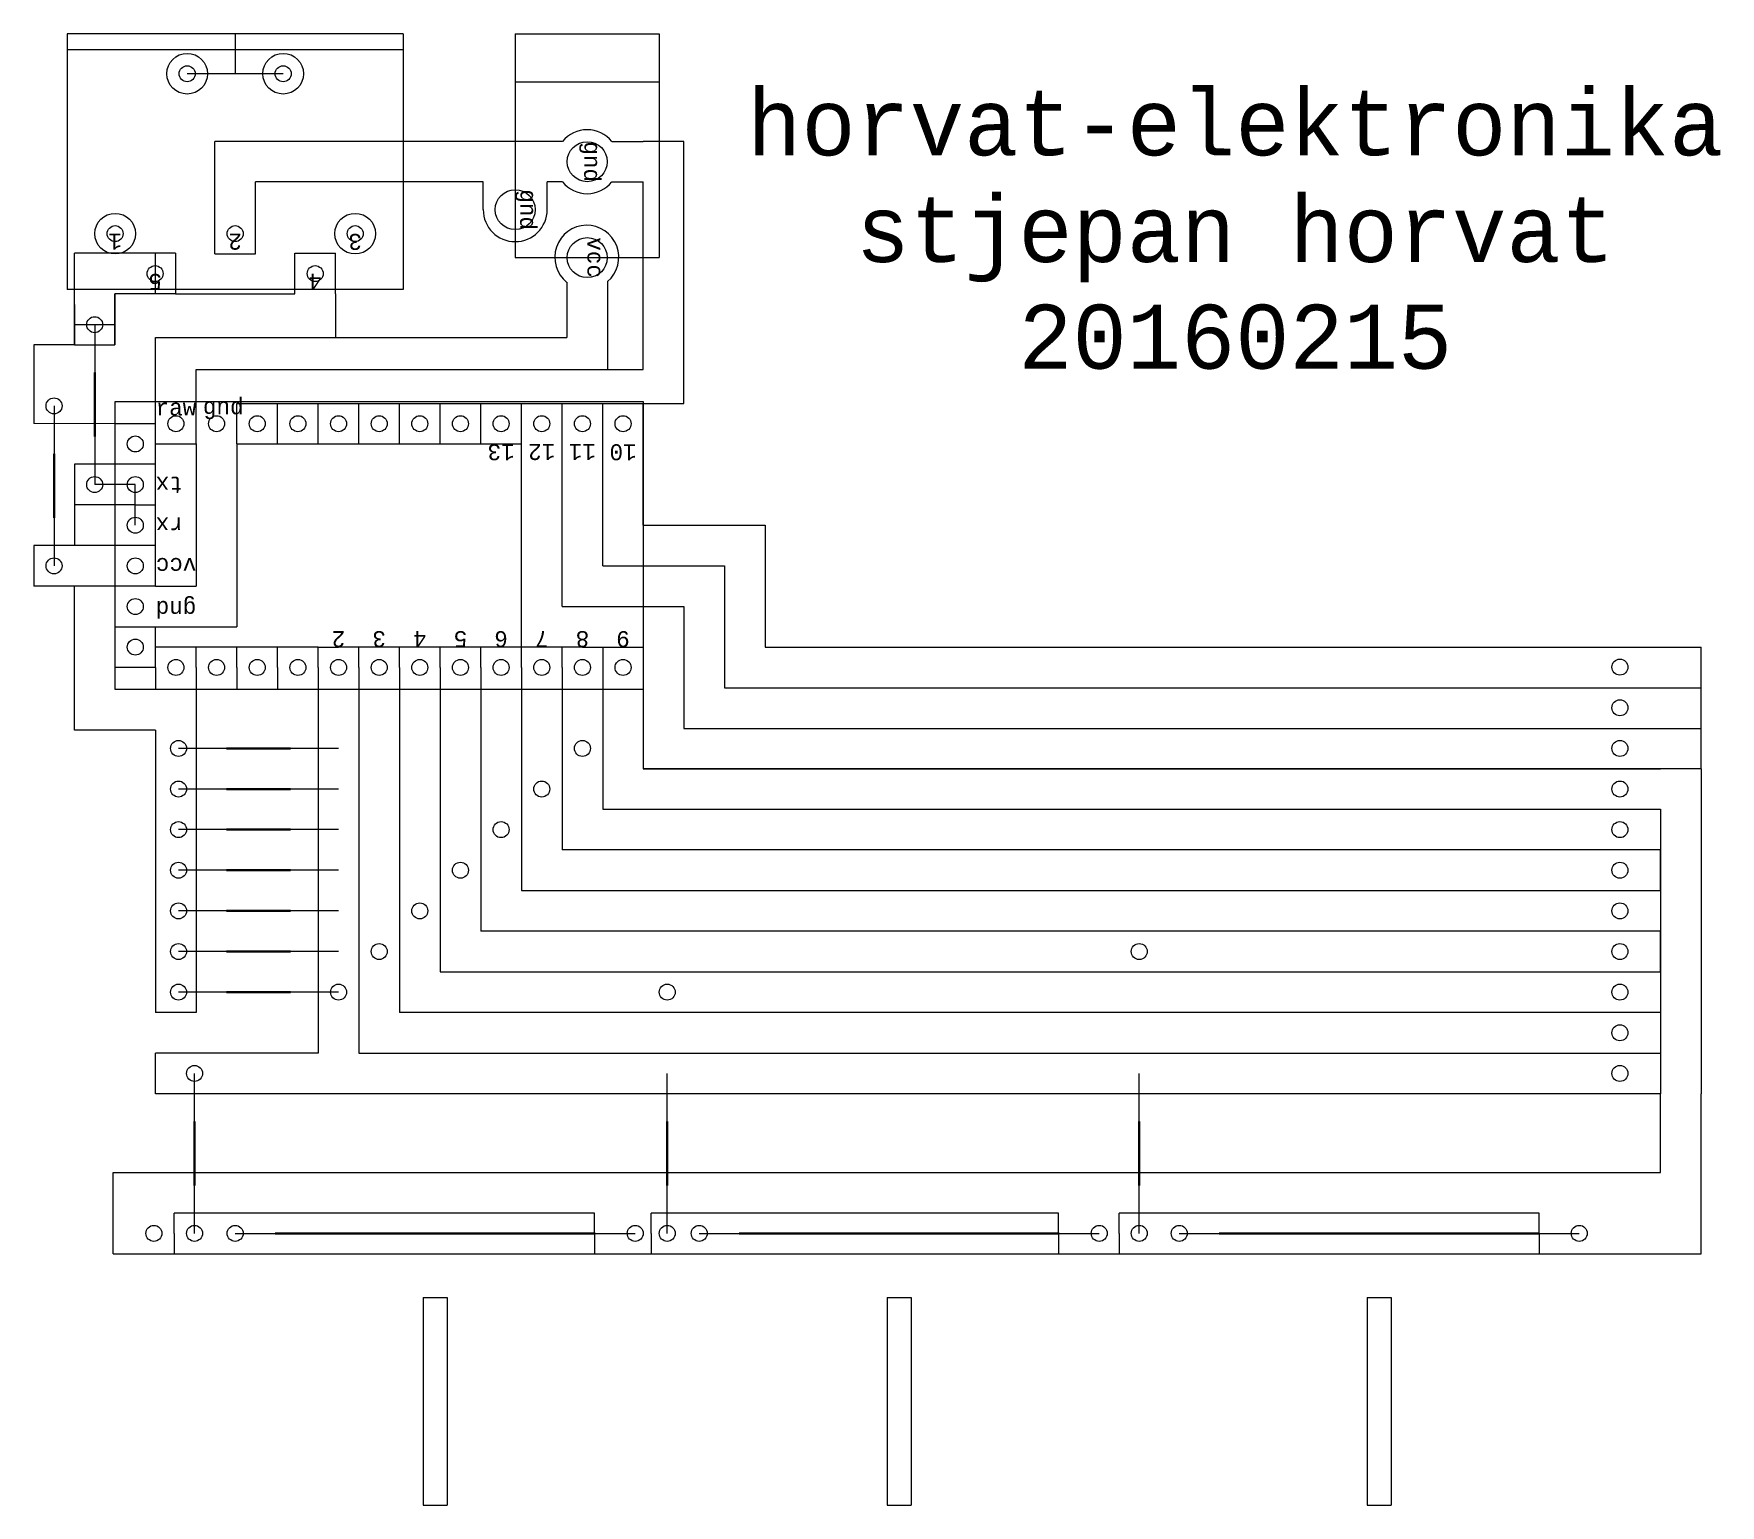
# Model space of a CAD drawing. Header units: millimetres. Extents: x 17 to 968, y -121 to 79.
# Drawn here: x 16.9 to 122.3, y -13 to 79 of the extents above; entities that cross this region are included whole.
import ezdxf

# ---------------------------------------------------------------- set-up
doc = ezdxf.new("R2010")
doc.units = ezdxf.units.MM
for name, color, linetype, lineweight, true_color in [('arduino_midi_kuciste', 7, 'Continuous', 25, 0x000000), ('arduino_mini', 7, 'Continuous', 25, 0x000000), ('diode', 7, 'Continuous', 25, 0x000000), ('diode-rupa', 7, 'Continuous', 25, 0x000000), ('header_data', 7, 'Continuous', 25, 0x000000), ('magnet', 7, 'Continuous', 25, 0x000000), ('midi_jack_rupe', 7, 'Continuous', 25, 0x000000), ('reedreley', 7, 'Continuous', 25, 0x000000), ('reedreley_rupe', 7, 'Continuous', 25, 0x000000), ('referentne', 4, 'Continuous', 25, 0x00ffff), ('select', 7, 'Continuous', 25, 0x000000), ('slova', 7, 'Continuous', 25, 0x000000), ('vodovi', 30, 'Continuous', 25, 0xff7f00)]:
    doc.layers.add(name, color=color, linetype=linetype, lineweight=lineweight, true_color=true_color)
doc.styles.add('textstyle0', font='')
doc.styles.add('textstyle1', font='')
doc.styles.add('textstyle10', font='')
doc.styles.add('textstyle11', font='')
doc.styles.add('textstyle12', font='')
doc.styles.add('textstyle13', font='')
doc.styles.add('textstyle14', font='')
doc.styles.add('textstyle15', font='')
doc.styles.add('textstyle16', font='')
doc.styles.add('textstyle17', font='')
doc.styles.add('textstyle18', font='')
doc.styles.add('textstyle19', font='')
doc.styles.add('textstyle2', font='')
doc.styles.add('textstyle20', font='')
doc.styles.add('textstyle21', font='')
doc.styles.add('textstyle22', font='')
doc.styles.add('textstyle23', font='')
doc.styles.add('textstyle24', font='')
doc.styles.add('textstyle25', font='')
doc.styles.add('textstyle26', font='')
doc.styles.add('textstyle3', font='')
doc.styles.add('textstyle4', font='')
doc.styles.add('textstyle5', font='')
doc.styles.add('textstyle6', font='')
doc.styles.add('textstyle7', font='')
doc.styles.add('textstyle8', font='')
doc.styles.add('textstyle9', font='')
doc.styles.get('textstyle0').set_extended_font_data('Monospace')
doc.styles.get('textstyle1').set_extended_font_data('Monospace')
doc.styles.get('textstyle10').set_extended_font_data('Monospace')
doc.styles.get('textstyle11').set_extended_font_data('Monospace')
doc.styles.get('textstyle12').set_extended_font_data('Monospace')
doc.styles.get('textstyle13').set_extended_font_data('Monospace')
doc.styles.get('textstyle14').set_extended_font_data('Monospace')
doc.styles.get('textstyle15').set_extended_font_data('Monospace')
doc.styles.get('textstyle16').set_extended_font_data('Monospace')
doc.styles.get('textstyle17').set_extended_font_data('Monospace')
doc.styles.get('textstyle18').set_extended_font_data('Monospace')
doc.styles.get('textstyle19').set_extended_font_data('Monospace')
doc.styles.get('textstyle2').set_extended_font_data('Monospace')
doc.styles.get('textstyle20').set_extended_font_data('Monospace')
doc.styles.get('textstyle21').set_extended_font_data('Monospace')
doc.styles.get('textstyle22').set_extended_font_data('Monospace')
doc.styles.get('textstyle23').set_extended_font_data('Monospace')
doc.styles.get('textstyle24').set_extended_font_data('Monospace')
doc.styles.get('textstyle25').set_extended_font_data('Monospace')
doc.styles.get('textstyle26').set_extended_font_data('Monospace')
doc.styles.get('textstyle3').set_extended_font_data('Monospace')
doc.styles.get('textstyle4').set_extended_font_data('Monospace')
doc.styles.get('textstyle5').set_extended_font_data('Monospace')
doc.styles.get('textstyle6').set_extended_font_data('Monospace')
doc.styles.get('textstyle7').set_extended_font_data('Monospace')
doc.styles.get('textstyle8').set_extended_font_data('Monospace')
doc.styles.get('textstyle9').set_extended_font_data('Monospace')

msp = doc.modelspace()

# ---------------------------------------------------------------- linework, layer by layer
at = {"layer": 'arduino_midi_kuciste'}
for p, q in [((22, 38), (22, 56)), ((22, 56), (55, 56)), ((55, 56), (55, 38)), ((55, 38), (22, 38))]:
    msp.add_line(p, q, dxfattribs=at)
at = {"layer": 'arduino_mini'}
for centre in [(25.8, 54.62), (28.34, 54.62), (30.88, 54.62), (33.42, 54.62), (35.96, 54.62), (38.5, 54.62), (41.04, 54.62), (43.58, 54.62), (46.12, 54.62), (48.66, 54.62), (51.2, 54.62), (53.74, 54.62), (23.26, 53.35), (23.26, 50.81), (23.26, 48.27), (23.26, 45.73), (23.26, 43.19), (23.26, 40.65), (25.8, 39.38), (28.34, 39.38), (30.88, 39.38), (33.42, 39.38), (35.96, 39.38), (38.5, 39.38), (41.04, 39.38), (43.58, 39.38), (46.12, 39.38), (48.66, 39.38), (51.2, 39.38), (53.74, 39.38)]:
    msp.add_circle(centre, 0.5, dxfattribs=at)
at = {"layer": 'diode'}
for p, q in [((20.72, 60.81), (20.72, 50.81)), ((18.18, 55.732), (18.18, 45.732)), ((35.96, 34.32), (25.96, 34.32)), ((35.96, 31.78), (25.96, 31.78)), ((35.96, 29.24), (25.96, 29.24)), ((35.96, 26.7), (25.96, 26.7)), ((35.96, 24.16), (25.96, 24.16)), ((35.96, 21.62), (25.96, 21.62)), ((35.96, 19.08), (25.96, 19.08)), ((26.96, 4), (26.96, 14)), ((56.5, 4), (56.5, 14)), ((86, 4), (86, 14))]:
    msp.add_line(p, q, dxfattribs=at)
at = {"layer": 'diode', "lineweight": 200}
for p, q in [((20.72, 57.81), (20.72, 53.81)), ((18.18, 52.732), (18.18, 48.732)), ((32.96, 34.32), (28.96, 34.32)), ((32.96, 31.78), (28.96, 31.78)), ((32.96, 29.24), (28.96, 29.24)), ((32.96, 26.7), (28.96, 26.7)), ((32.96, 24.16), (28.96, 24.16)), ((32.96, 21.62), (28.96, 21.62)), ((32.96, 19.08), (28.96, 19.08)), ((26.96, 7), (26.96, 11)), ((56.5, 7), (56.5, 11)), ((86, 7), (86, 11))]:
    msp.add_line(p, q, dxfattribs=at)
at = {"layer": 'diode-rupa'}
for centre in [(20.72, 60.81), (18.18, 55.732), (20.72, 50.81), (18.18, 45.732), (25.96, 34.32), (51.2, 34.32), (25.96, 31.78), (48.66, 31.78), (25.96, 29.24), (46.12, 29.24), (25.96, 26.7), (43.58, 26.7), (25.96, 24.16), (41.04, 24.16), (25.96, 21.62), (38.5, 21.62), (86, 21.62), (25.96, 19.08), (35.96, 19.08), (56.5, 19.08), (26.96, 14), (26.96, 4), (56.5, 4), (86, 4)]:
    msp.add_circle(centre, 0.5, dxfattribs=at)
at = {"layer": 'header_data'}
for centre in [(116.04, 39.4), (116.04, 36.86), (116.04, 34.32), (116.04, 31.78), (116.04, 29.24), (116.04, 26.7), (116.04, 24.16), (116.04, 21.62), (116.04, 19.08), (116.04, 16.54), (116.04, 14)]:
    msp.add_circle(centre, 0.5, dxfattribs=at)
at = {"layer": 'magnet'}
for p, q in [((41.25, 0), (42.75, 0)), ((41.25, 0), (41.25, -13)), ((42.75, 0), (42.75, -13)), ((70.25, 0), (71.75, 0)), ((70.25, 0), (70.25, -13)), ((71.75, 0), (71.75, -13)), ((100.25, 0), (101.75, 0)), ((100.25, 0), (100.25, -13)), ((101.75, 0), (101.75, -13)), ((41.25, -13), (42.75, -13)), ((70.25, -13), (71.75, -13)), ((100.25, -13), (101.75, -13))]:
    msp.add_line(p, q, dxfattribs=at)
at = {"layer": 'midi_jack_rupe'}
for p, q in [((40, 79), (19, 79)), ((19, 79), (19, 63)), ((40, 78), (19, 78)), ((29.5, 79), (29.5, 76.5)), ((40, 79), (40, 63)), ((47, 79), (47, 65)), ((47, 79), (56, 79)), ((56, 79), (56, 65)), ((32.5, 76.5), (26.5, 76.5)), ((47, 76), (56, 76)), ((47, 65), (56, 65)), ((40, 63), (19, 63))]:
    msp.add_line(p, q, dxfattribs=at)
for centre, radius in [((26.5, 76.5), 0.5), ((32.5, 76.5), 0.5), ((51.5, 71), 1.25), ((47, 68), 1.25), ((22, 66.5), 0.5), ((29.5, 66.5), 0.5), ((37, 66.5), 0.5), ((51.5, 65), 1.25), ((24.5, 64), 0.5), ((34.5, 64), 0.5)]:
    msp.add_circle(centre, radius, dxfattribs=at)
at = {"layer": 'reedreley'}
for p, q in [((29.5, 4), (54.5, 4)), ((58.5, 4), (83.5, 4)), ((88.5, 4), (113.5, 4))]:
    msp.add_line(p, q, dxfattribs=at)
at = {"layer": 'reedreley', "lineweight": 200}
for p, q in [((32, 4), (52, 4)), ((61, 4), (81, 4)), ((91, 4), (111, 4))]:
    msp.add_line(p, q, dxfattribs=at)
at = {"layer": 'reedreley_rupe'}
for centre in [(29.5, 4), (54.5, 4), (58.5, 4), (83.5, 4), (88.5, 4), (113.5, 4)]:
    msp.add_circle(centre, 0.5, dxfattribs=at)
at = {"layer": 'referentne'}
for p, q in [((25.77, 65.27), (23.23, 65.27)), ((24.5, 65.27), (24.5, 62.73)), ((25.77, 62.73), (23.23, 62.73)), ((19.45, 62.08), (19.45, 59.54)), ((21.99, 62.08), (21.99, 59.54)), ((21.99, 60.81), (19.45, 60.81)), ((23.26, 50.81), (20.72, 50.81)), ((23.26, 48.27), (23.26, 50.81))]:
    msp.add_line(p, q, dxfattribs=at)
at = {"layer": 'select'}
msp.add_circle((24.42, 4), 0.5, dxfattribs=at)
at = {"layer": 'vodovi'}
for p, q in [((28.23, 65.23), (28.23, 72.27)), ((49.955, 72.27), (28.23, 72.27)), ((53.045, 72.27), (55, 72.27)), ((57.54, 72.27), (55, 72.27)), ((57.54, 55.89), (57.54, 72.27)), ((30.77, 65.23), (30.77, 69.73)), ((45, 69.73), (30.77, 69.73)), ((45, 68), (45, 69.73)), ((49.955, 69.73), (49, 69.73)), ((49, 68), (49, 69.73)), ((53.045, 69.73), (55, 69.73)), ((55, 58), (55, 69.73)), ((19.45, 59.54), (19.45, 65.27)), ((25.77, 65.27), (19.45, 65.27)), ((25.77, 65.27), (25.77, 62.73)), ((28.23, 65.23), (30.77, 65.23)), ((33.23, 62.73), (33.23, 65.27)), ((33.23, 65.27), (35.77, 65.27)), ((35.77, 62.73), (35.77, 65.27)), ((50.23, 63.459), (50.23, 60)), ((52.77, 63.5), (52.77, 58)), ((21.99, 59.54), (21.99, 62.73)), ((21.99, 62.73), (21.99, 59.54)), ((25.77, 62.73), (21.99, 62.73)), ((25.77, 62.73), (33.23, 62.73)), ((35.77, 62.73), (35.77, 60)), ((16.919, 59.541), (16.917, 54.623)), ((19.45, 59.54), (16.919, 59.541)), ((19.45, 59.54), (21.99, 59.54)), ((24.53, 60), (50.23, 60)), ((24.53, 55.89), (24.53, 60)), ((27.07, 58), (52.77, 58)), ((27.07, 55.89), (27.07, 58)), ((52.77, 58), (55, 58)), ((24.53, 54.62), (24.53, 55.89)), ((27.07, 53.35), (27.07, 55.89)), ((29.61, 55.89), (55, 55.89)), ((29.61, 53.35), (29.61, 55.89)), ((32.15, 53.35), (32.15, 55.89)), ((34.69, 53.35), (34.69, 55.89)), ((37.23, 53.35), (37.23, 55.89)), ((39.77, 53.35), (39.77, 55.89)), ((42.31, 53.35), (42.31, 55.89)), ((44.85, 53.35), (44.85, 55.89)), ((47.39, 40.65), (47.39, 55.89)), ((49.93, 43.19), (49.93, 55.89)), ((52.47, 45.73), (52.47, 55.89)), ((55, 48.27), (55, 55.89)), ((55, 55.89), (57.54, 55.89)), ((22, 54.62), (16.917, 54.623)), ((24.53, 54.62), (22, 54.62)), ((22, 52.08), (22, 54.62)), ((24.53, 44.46), (24.53, 54.62)), ((24.53, 53.35), (27.07, 53.35)), ((27.07, 53.35), (27.07, 44.46)), ((29.61, 53.35), (47.39, 53.35)), ((29.61, 53.35), (29.61, 41.92)), ((19.46, 52.08), (19.45, 49.54)), ((22, 52.08), (19.46, 52.08)), ((24.53, 52.08), (22, 52.08)), ((19.45, 49.54), (19.449, 47.002)), ((20.72, 49.54), (19.45, 49.54)), ((23.26, 49.54), (20.72, 49.54)), ((23.26, 49.54), (24.53, 49.54)), ((55, 48.27), (62.62, 48.27)), ((62.62, 48.27), (62.62, 40.65)), ((16.913, 47.004), (16.911, 44.461)), ((19.449, 47.002), (16.913, 47.004)), ((24.53, 47), (19.449, 47.002)), ((52.47, 45.73), (55, 45.73)), ((55, 45.73), (60.08, 45.73)), ((60.08, 45.73), (60.08, 38.11)), ((24.53, 44.46), (16.911, 44.461)), ((19.45, 35.46), (19.46, 44.46)), ((24.53, 44.46), (27.07, 44.46)), ((49.93, 43.19), (55, 43.19)), ((55, 43.19), (57.54, 43.19)), ((57.54, 43.19), (57.54, 35.57)), ((22, 39.38), (22, 41.92)), ((22, 41.92), (24.53, 41.92)), ((24.53, 39.38), (24.53, 41.92)), ((24.53, 41.92), (29.61, 41.92)), ((34.69, 40.65), (24.53, 40.65)), ((27.07, 39.38), (27.07, 40.65)), ((29.61, 39.38), (29.61, 40.65)), ((32.15, 39.38), (32.15, 40.65)), ((34.69, 39.38), (34.69, 40.65)), ((34.69, 40.65), (35.96, 40.65)), ((51.2, 40.65), (35.96, 40.65)), ((37.23, 39.38), (37.23, 40.65)), ((39.77, 39.38), (39.77, 40.65)), ((42.31, 39.38), (42.31, 40.65)), ((44.85, 39.38), (44.85, 40.65)), ((47.39, 39.38), (47.39, 40.65)), ((49.93, 39.38), (49.93, 40.65)), ((51.2, 40.65), (52.47, 40.65)), ((52.47, 40.65), (52.47, 39.38)), ((52.47, 40.65), (55, 40.65)), ((55, 40.65), (55, 33.05)), ((62.62, 40.65), (121.12, 40.65)), ((121.12, 33.05), (121.12, 40.65)), ((24.53, 39.38), (22, 39.38)), ((24.53, 39.38), (24.53, 38)), ((27.07, 39.38), (27.07, 38)), ((29.61, 39.38), (29.61, 38)), ((32.15, 39.38), (32.15, 38)), ((34.69, 39.38), (34.69, 17.81)), ((37.23, 39.38), (37.23, 15.27)), ((39.77, 39.38), (39.77, 17.81)), ((42.31, 39.38), (42.31, 20.35)), ((44.85, 39.38), (44.85, 22.89)), ((47.39, 39.38), (47.39, 25.43)), ((49.93, 39.38), (49.93, 27.97)), ((52.47, 39.38), (52.47, 30.51)), ((34.69, 38), (24.53, 38)), ((27.07, 38), (27.07, 17.81)), ((60.08, 38.11), (121.12, 38.11)), ((24.53, 35.46), (19.45, 35.46)), ((24.53, 35.46), (24.53, 17.81)), ((57.54, 35.57), (121.12, 35.57)), ((55, 33.05), (118.58, 33.05)), ((121.12, 33.05), (55, 33.05)), ((121.12, 33.05), (121.12, 12.73)), ((52.47, 30.51), (118.58, 30.51)), ((118.58, 30.51), (118.58, 12.73)), ((118.58, 27.97), (49.93, 27.97)), ((118.58, 25.43), (118.58, 27.97)), ((47.39, 25.43), (118.58, 25.43)), ((118.58, 22.89), (44.85, 22.89)), ((118.58, 20.35), (118.58, 22.89)), ((42.31, 20.35), (118.58, 20.35)), ((27.07, 17.81), (24.53, 17.81)), ((34.69, 17.81), (34.69, 15.27)), ((118.58, 17.81), (39.77, 17.81)), ((34.69, 15.27), (24.53, 15.27)), ((24.53, 12.73), (24.53, 15.27)), ((37.23, 15.27), (118.58, 15.27)), ((34.69, 12.73), (24.53, 12.73)), ((118.58, 12.73), (34.69, 12.73)), ((118.58, 7.81), (118.58, 12.73)), ((121.12, 2.73), (121.12, 12.73)), ((21.88, 2.73), (21.88, 7.81)), ((21.88, 7.81), (116.04, 7.81)), ((116.04, 7.81), (118.58, 7.81)), ((25.69, 4), (25.69, 5.27)), ((51.96, 5.27), (25.69, 5.27)), ((51.96, 4), (51.96, 5.27)), ((55.5, 4), (55.5, 5.27)), ((80.96, 5.27), (55.5, 5.27)), ((80.96, 4), (80.96, 5.27)), ((84.75, 4), (84.75, 5.27)), ((111, 5.27), (84.75, 5.27)), ((111, 4), (111, 5.27)), ((25.69, 4), (25.69, 2.73)), ((51.96, 4), (51.96, 2.73)), ((55.5, 4), (55.5, 2.73)), ((80.96, 4), (80.96, 2.73)), ((84.75, 4), (84.75, 2.73)), ((111, 4), (111, 2.73)), ((21.88, 2.73), (116.04, 2.73)), ((116.04, 2.73), (121.12, 2.73))]:
    msp.add_line(p, q, dxfattribs=at)
for centre in [(26.5, 76.5), (32.5, 76.5), (22, 66.5), (37, 66.5)]:
    msp.add_circle(centre, 1.27, dxfattribs=at)
for centre, start, end in [((51.5, 71), 39.41998, 140.58002), ((51.5, 71), 219.41998, 320.58002), ((47, 68), 180, 0), ((51.473, 65.023), 310.43551, 231.59554)]:
    msp.add_arc(centre, 2, start, end, dxfattribs=at)

# ---------------------------------------------------------------- texts
at = {"layer": 'arduino_midi_kuciste', "char_height": 0.5, "rotation": 180}
for s, insert, attachment_point, style in [('\\H1;13', (46.12, 53.35), 8, 'textstyle15'), ('\\H1;12', (48.66, 53.35), 8, 'textstyle14'), ('\\H1;11', (51.2, 53.35), 8, 'textstyle13'), ('\\H1;10', (53.74, 53.35), 8, 'textstyle12'), ('\\H1;tx', (24.53, 50.81), 6, 'textstyle11'), ('\\H1;rx', (24.53, 48.27), 6, 'textstyle10'), ('\\H1;vcc', (24.53, 45.73), 6, 'textstyle9'), ('\\H1;gnd', (24.53, 43.19), 6, 'textstyle8'), ('\\H1;2', (35.96, 40.65), 2, 'textstyle7'), ('\\H1;3', (38.5, 40.65), 2, 'textstyle6'), ('\\H1;4', (41.04, 40.65), 2, 'textstyle5'), ('\\H1;5', (43.58, 40.65), 2, 'textstyle4'), ('\\H1;6', (46.12, 40.65), 2, 'textstyle3'), ('\\H1;7', (48.66, 40.65), 2, 'textstyle2'), ('\\H1;8', (51.2, 40.65), 2, 'textstyle1'), ('\\H1;9', (53.74, 40.65), 2, 'textstyle0')]:
    msp.add_mtext(s, dxfattribs=dict(at, insert=insert, attachment_point=attachment_point, style=style))
at = {"layer": 'midi_jack_rupe', "char_height": 0.5, "attachment_point": 8}
for s, insert, rotation, style in [('\\H1;gnd', (51, 71), 270, 'textstyle24'), ('\\H1;gnd', (47, 68), 270, 'textstyle25'), ('\\H1;1', (22, 66.5), 180, 'textstyle18'), ('\\H1;2', (29.5, 66.5), 180, 'textstyle19'), ('\\H1;3', (37, 66.5), 180, 'textstyle20'), ('\\H1;vcc', (51.5, 65), 270, 'textstyle23'), ('\\H1;5', (24.5, 64), 180, 'textstyle22'), ('\\H1;4', (34.5, 64), 180, 'textstyle21')]:
    msp.add_mtext(s, dxfattribs=dict(at, insert=insert, rotation=rotation, style=style))
for s, insert, style in [('\\H1;raw', (25.8, 55.12), 'textstyle16'), ('\\H1;gnd', (28.755, 54.898), 'textstyle17')]:
    msp.add_mtext(s, dxfattribs=dict(at, insert=insert, style=style))
at = {"layer": 'slova', "insert": (92, 58), "char_height": 2, "attachment_point": 8, "style": 'textstyle26'}
msp.add_mtext('\\H4;horvat-elektronika\\Pstjepan horvat\\P20160215', dxfattribs=at)

doc.saveas('drawing.dxf')
